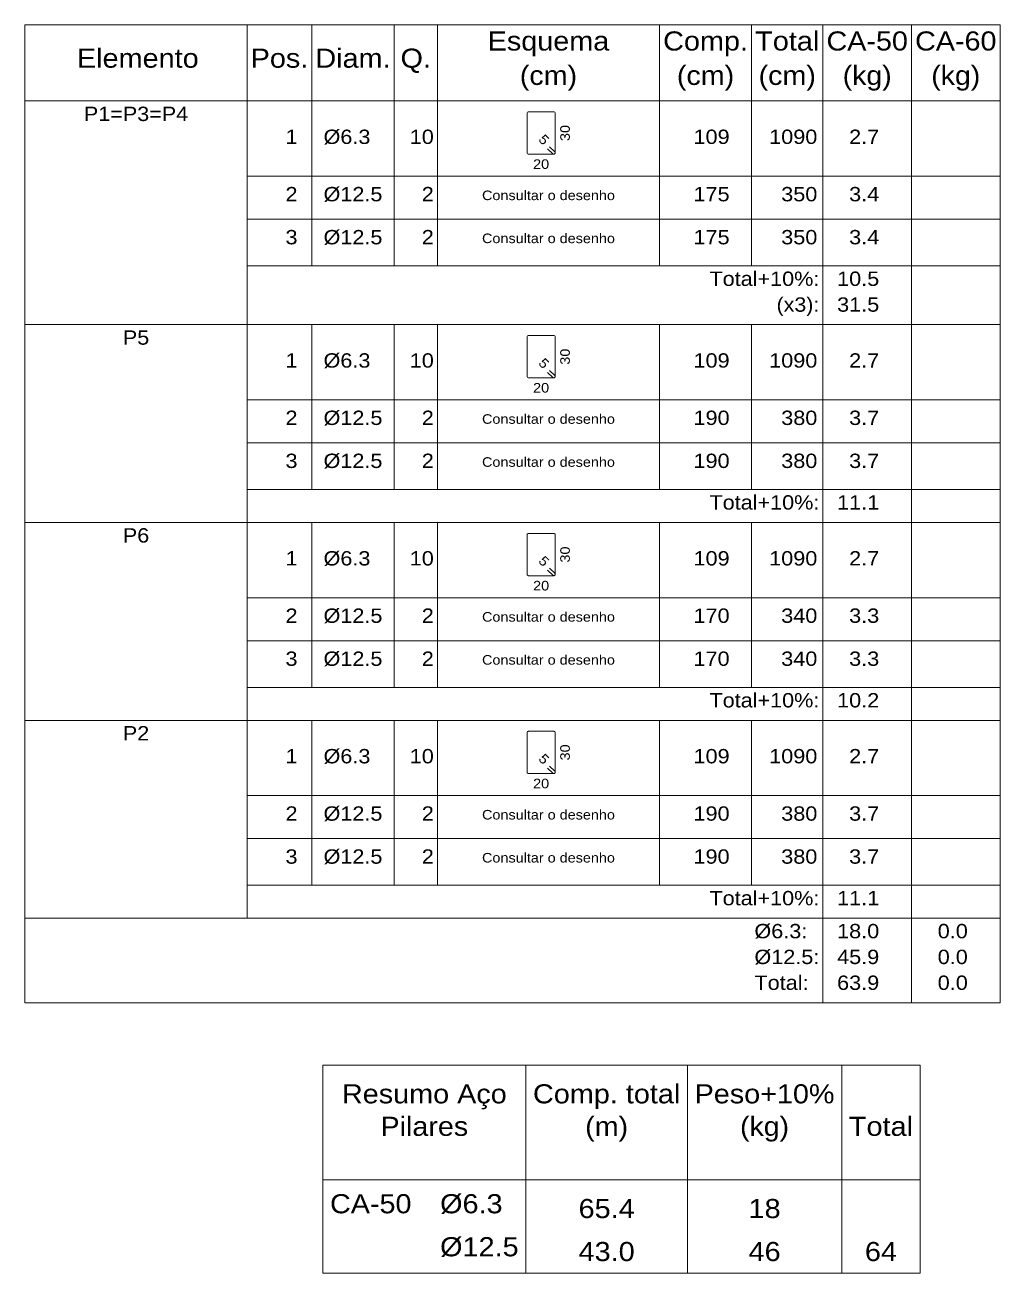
# Model space of a CAD drawing. Header units: inches. Extents: x -37 to 842, y -205 to 94.
# Drawn here: x 674.24 to 681.05, y 82.99 to 91.7 of the extents above; entities that cross this region are included whole.
import ezdxf
from ezdxf.enums import TextEntityAlignment as Align

# ---------------------------------------------------------------- set-up
doc = ezdxf.new("R2010")
doc.units = ezdxf.units.IN
doc.header["$MEASUREMENT"] = 0
for name, color, linetype, lineweight in [('DETALHES_TABELA', 202, 'Continuous', 9), ('TABELAS', 1, 'Continuous', 9), ('TEXTO_TABELAS', 1, 'Continuous', 0), ('TEXTOS_COTAS_DETALHES_TABELA', 1, 'Continuous', 0)]:
    doc.layers.add(name, color=color, linetype=linetype, lineweight=lineweight)
doc.styles.add('CYPETXT', font='arial.ttf', dxfattribs={"height": 0.2})

msp = doc.modelspace()

# ---------------------------------------------------------------- linework, layer by layer
at = {"layer": 'DETALHES_TABELA'}
for points in [[(677.8905, 90.8358), (677.9259, 90.8004), (677.9274, 90.7991), (677.9291, 90.7982), (677.931, 90.7976), (677.933, 90.7974), (677.9349, 90.7976), (677.9368, 90.7982), (677.9385, 90.7991), (677.94, 90.8004), (677.9413, 90.8019), (677.9422, 90.8036), (677.9428, 90.8055), (677.943, 90.8075), (677.943, 91.0829), (677.9422, 91.0867), (677.94, 91.09), (677.9368, 91.0921), (677.933, 91.0929), (677.7577, 91.0929), (677.7539, 91.0921), (677.7507, 91.09), (677.7485, 91.0867), (677.7477, 91.0829), (677.7477, 90.8075), (677.7485, 90.8036), (677.7507, 90.8004), (677.7539, 90.7982), (677.7577, 90.7974), (677.933, 90.7974), (677.9349, 90.7976), (677.9368, 90.7982), (677.9385, 90.7991), (677.94, 90.8004), (677.9413, 90.8019), (677.9422, 90.8036), (677.9428, 90.8055), (677.943, 90.8075), (677.9428, 90.8094), (677.9422, 90.8113), (677.9413, 90.813), (677.94, 90.8145), (677.9046, 90.85)], [(677.8905, 89.2758), (677.9259, 89.2404), (677.9274, 89.2391), (677.9291, 89.2382), (677.931, 89.2376), (677.933, 89.2374), (677.9349, 89.2376), (677.9368, 89.2382), (677.9385, 89.2391), (677.94, 89.2404), (677.9413, 89.2419), (677.9422, 89.2436), (677.9428, 89.2455), (677.943, 89.2475), (677.943, 89.5229), (677.9422, 89.5267), (677.94, 89.53), (677.9368, 89.5321), (677.933, 89.5329), (677.7577, 89.5329), (677.7539, 89.5321), (677.7507, 89.53), (677.7485, 89.5267), (677.7477, 89.5229), (677.7477, 89.2475), (677.7485, 89.2436), (677.7507, 89.2404), (677.7539, 89.2382), (677.7577, 89.2374), (677.933, 89.2374), (677.9349, 89.2376), (677.9368, 89.2382), (677.9385, 89.2391), (677.94, 89.2404), (677.9413, 89.2419), (677.9422, 89.2436), (677.9428, 89.2455), (677.943, 89.2475), (677.9428, 89.2494), (677.9422, 89.2513), (677.9413, 89.253), (677.94, 89.2545), (677.9046, 89.29)], [(677.8905, 87.8958), (677.9259, 87.8604), (677.9274, 87.8591), (677.9291, 87.8582), (677.931, 87.8576), (677.933, 87.8574), (677.9349, 87.8576), (677.9368, 87.8582), (677.9385, 87.8591), (677.94, 87.8604), (677.9413, 87.8619), (677.9422, 87.8636), (677.9428, 87.8655), (677.943, 87.8675), (677.943, 88.1429), (677.9422, 88.1467), (677.94, 88.15), (677.9368, 88.1521), (677.933, 88.1529), (677.7577, 88.1529), (677.7539, 88.1521), (677.7507, 88.15), (677.7485, 88.1467), (677.7477, 88.1429), (677.7477, 87.8675), (677.7485, 87.8636), (677.7507, 87.8604), (677.7539, 87.8582), (677.7577, 87.8574), (677.933, 87.8574), (677.9349, 87.8576), (677.9368, 87.8582), (677.9385, 87.8591), (677.94, 87.8604), (677.9413, 87.8619), (677.9422, 87.8636), (677.9428, 87.8655), (677.943, 87.8675), (677.9428, 87.8694), (677.9422, 87.8713), (677.9413, 87.873), (677.94, 87.8745), (677.9046, 87.91)], [(677.8905, 86.5158), (677.9259, 86.4804), (677.9274, 86.4791), (677.9291, 86.4782), (677.931, 86.4776), (677.933, 86.4774), (677.9349, 86.4776), (677.9368, 86.4782), (677.9385, 86.4791), (677.94, 86.4804), (677.9413, 86.4819), (677.9422, 86.4836), (677.9428, 86.4855), (677.943, 86.4875), (677.943, 86.7629), (677.9422, 86.7667), (677.94, 86.77), (677.9368, 86.7721), (677.933, 86.7729), (677.7577, 86.7729), (677.7539, 86.7721), (677.7507, 86.77), (677.7485, 86.7667), (677.7477, 86.7629), (677.7477, 86.4875), (677.7485, 86.4836), (677.7507, 86.4804), (677.7539, 86.4782), (677.7577, 86.4774), (677.933, 86.4774), (677.9349, 86.4776), (677.9368, 86.4782), (677.9385, 86.4791), (677.94, 86.4804), (677.9413, 86.4819), (677.9422, 86.4836), (677.9428, 86.4855), (677.943, 86.4875), (677.9428, 86.4894), (677.9422, 86.4913), (677.9413, 86.493), (677.94, 86.4945), (677.9046, 86.53)]]:
    msp.add_lwpolyline(points, dxfattribs=at)
at = {"layer": 'TABELAS'}
for p, q in [((674.2436, 91.1439), (674.2436, 91.6989)), ((674.2436, 91.6989), (681.0476, 91.6989)), ((675.7936, 91.1439), (675.7936, 91.6989)), ((676.2456, 91.1439), (676.2456, 91.6989)), ((676.8196, 91.1439), (676.8196, 91.6989)), ((677.1216, 91.1439), (677.1216, 91.6989)), ((678.6716, 91.1439), (678.6716, 91.6989)), ((679.3136, 91.1439), (679.3136, 91.6989)), ((679.8116, 91.1439), (679.8116, 91.6989)), ((680.4296, 91.1439), (680.4296, 91.6989)), ((681.0476, 91.1439), (681.0476, 91.6989)), ((674.2436, 91.1689), (681.0476, 91.1689)), ((674.2436, 89.6339), (674.2436, 91.1439)), ((675.7936, 89.6339), (675.7936, 91.1439)), ((676.2456, 90.0189), (676.2456, 91.1439)), ((676.8196, 90.0189), (676.8196, 91.1439)), ((677.1216, 90.0189), (677.1216, 91.1439)), ((678.6716, 90.0189), (678.6716, 91.1439)), ((679.3136, 90.0189), (679.3136, 91.1439)), ((679.8116, 89.6339), (679.8116, 91.1439)), ((680.4296, 89.6339), (680.4296, 91.1439)), ((681.0476, 89.6339), (681.0476, 91.1439)), ((675.7936, 90.0189), (681.0476, 90.0189)), ((674.2436, 89.5839), (674.2436, 89.6339)), ((674.2436, 89.6089), (681.0476, 89.6089)), ((674.2436, 88.2539), (674.2436, 89.5839)), ((675.7936, 89.5839), (675.7936, 89.6339)), ((675.7936, 88.2539), (675.7936, 89.5839)), ((676.2456, 89.5839), (676.2456, 89.6089)), ((676.2456, 88.4589), (676.2456, 89.5839)), ((676.8196, 89.5839), (676.8196, 89.6089)), ((676.8196, 88.4589), (676.8196, 89.5839)), ((677.1216, 89.5839), (677.1216, 89.6089)), ((677.1216, 88.4589), (677.1216, 89.5839)), ((678.6716, 89.5839), (678.6716, 89.6089)), ((678.6716, 88.4589), (678.6716, 89.5839)), ((679.3136, 89.5839), (679.3136, 89.6089)), ((679.3136, 88.4589), (679.3136, 89.5839)), ((679.8116, 89.5839), (679.8116, 89.6339)), ((679.8116, 88.2539), (679.8116, 89.5839)), ((680.4296, 89.5839), (680.4296, 89.6339)), ((680.4296, 88.2539), (680.4296, 89.5839)), ((681.0476, 89.5839), (681.0476, 89.6339)), ((681.0476, 88.2539), (681.0476, 89.5839)), ((675.7936, 88.4589), (681.0476, 88.4589)), ((674.2436, 88.2039), (674.2436, 88.2539)), ((674.2436, 88.2289), (681.0476, 88.2289)), ((674.2436, 86.8739), (674.2436, 88.2039)), ((675.7936, 88.2039), (675.7936, 88.2539)), ((675.7936, 86.8739), (675.7936, 88.2039)), ((676.2456, 88.2039), (676.2456, 88.2289)), ((676.2456, 87.0789), (676.2456, 88.2039)), ((676.8196, 88.2039), (676.8196, 88.2289)), ((676.8196, 87.0789), (676.8196, 88.2039)), ((677.1216, 88.2039), (677.1216, 88.2289)), ((677.1216, 87.0789), (677.1216, 88.2039)), ((678.6716, 88.2039), (678.6716, 88.2289)), ((678.6716, 87.0789), (678.6716, 88.2039)), ((679.3136, 88.2039), (679.3136, 88.2289)), ((679.3136, 87.0789), (679.3136, 88.2039)), ((679.8116, 88.2039), (679.8116, 88.2539)), ((679.8116, 86.8739), (679.8116, 88.2039)), ((680.4296, 88.2039), (680.4296, 88.2539)), ((680.4296, 86.8739), (680.4296, 88.2039)), ((681.0476, 88.2039), (681.0476, 88.2539)), ((681.0476, 86.8739), (681.0476, 88.2039)), ((675.7936, 87.0789), (681.0476, 87.0789)), ((674.2436, 86.8239), (674.2436, 86.8739)), ((674.2436, 86.8489), (681.0476, 86.8489)), ((674.2436, 85.4939), (674.2436, 86.8239)), ((675.7936, 86.8239), (675.7936, 86.8739)), ((675.7936, 85.4939), (675.7936, 86.8239)), ((676.2456, 86.8239), (676.2456, 86.8489)), ((676.2456, 85.6989), (676.2456, 86.8239)), ((676.8196, 86.8239), (676.8196, 86.8489)), ((676.8196, 85.6989), (676.8196, 86.8239)), ((677.1216, 86.8239), (677.1216, 86.8489)), ((677.1216, 85.6989), (677.1216, 86.8239)), ((678.6716, 86.8239), (678.6716, 86.8489)), ((678.6716, 85.6989), (678.6716, 86.8239)), ((679.3136, 86.8239), (679.3136, 86.8489)), ((679.3136, 85.6989), (679.3136, 86.8239)), ((679.8116, 86.8239), (679.8116, 86.8739)), ((679.8116, 85.4939), (679.8116, 86.8239)), ((680.4296, 86.8239), (680.4296, 86.8739)), ((680.4296, 85.4939), (680.4296, 86.8239)), ((681.0476, 86.8239), (681.0476, 86.8739)), ((681.0476, 85.4939), (681.0476, 86.8239)), ((675.7936, 85.6989), (681.0476, 85.6989)), ((674.2436, 85.4439), (674.2436, 85.4939)), ((675.7936, 85.4689), (675.7936, 85.4939)), ((679.8116, 85.4439), (679.8116, 85.4939)), ((680.4296, 85.4439), (680.4296, 85.4939)), ((681.0476, 85.4439), (681.0476, 85.4939)), ((674.2436, 85.4689), (681.0476, 85.4689)), ((674.2436, 85.2639), (674.2436, 85.4439)), ((679.8116, 85.2639), (679.8116, 85.4439)), ((680.4296, 85.2639), (680.4296, 85.4439)), ((681.0476, 85.2639), (681.0476, 85.4439)), ((674.2436, 85.0839), (674.2436, 85.2639)), ((679.8116, 85.0839), (679.8116, 85.2639)), ((680.4296, 85.0839), (680.4296, 85.2639)), ((681.0476, 85.0839), (681.0476, 85.2639)), ((674.2436, 84.8789), (674.2436, 85.0839)), ((679.8116, 84.8789), (679.8116, 85.0839)), ((680.4296, 84.8789), (680.4296, 85.0839)), ((681.0476, 84.8789), (681.0476, 85.0839)), ((674.2436, 84.8789), (681.0476, 84.8789)), ((677.7385, 82.994), (677.7385, 84.444)), ((678.8665, 82.994), (678.8665, 84.444)), ((679.9425, 82.994), (679.9425, 84.444)), ((676.3225, 83.644), (680.4905, 83.644))]:
    msp.add_line(p, q, dxfattribs=at)
msp.add_lwpolyline([(676.3225, 82.994), (680.4905, 82.994), (680.4905, 84.444), (676.3225, 84.444), (676.3225, 82.994)], close=True, dxfattribs=at)
at = {"layer": 'TEXTO_TABELAS'}
for p, q in [((675.7936, 90.6439), (681.0476, 90.6439)), ((675.7936, 90.3439), (681.0476, 90.3439)), ((675.7936, 89.0839), (681.0476, 89.0839)), ((675.7936, 88.7839), (681.0476, 88.7839)), ((675.7936, 87.7039), (681.0476, 87.7039)), ((675.7936, 87.4039), (681.0476, 87.4039)), ((675.7936, 86.3239), (681.0476, 86.3239)), ((675.7936, 86.0239), (681.0476, 86.0239))]:
    msp.add_line(p, q, dxfattribs=at)

# ---------------------------------------------------------------- texts
at = {"layer": 'TEXTO_TABELAS', "style": 'CYPETXT'}
for s, height, width, p, p2 in [('Esquema', 0.13333, 1.077642, (677.4726, 91.5206), (678.3206, 91.5206)), ('Comp.', 0.13333, 1.079085, (678.6966, 91.5206), (679.2886, 91.5206)), ('Total', 0.13333, 1.081871, (679.3386, 91.5206), (679.7866, 91.5206)), ('CA-50', 0.13333, 1.075824, (679.8366, 91.5206), (680.4046, 91.5206)), ('CA-60', 0.13333, 1.075824, (680.4546, 91.5206), (681.0226, 91.5206)), ('Elemento', 0.13333, 1.080184, (674.6061, 91.4006), (675.4561, 91.4006)), ('Pos.', 0.13333, 1.078572, (675.8186, 91.4006), (676.2206, 91.4006)), ('Diam.', 0.13333, 1.077296, (676.2706, 91.4006), (676.7946, 91.4006)), ('Q.', 0.13333, 1.078141, (676.8646, 91.4006), (677.0766, 91.4006)), ('(cm)', 0.13333, 1.074255, (677.6966, 91.2806), (678.0966, 91.2806)), ('(cm)', 0.13333, 1.074255, (678.7926, 91.2806), (679.1926, 91.2806)), ('(cm)', 0.13333, 1.074255, (679.3626, 91.2806), (679.7626, 91.2806)), ('(kg)', 0.13333, 1.066144, (679.9496, 91.2806), (680.2916, 91.2806)), ('(kg)', 0.13333, 1.066144, (680.5676, 91.2806), (680.9096, 91.2806)), ('P1=P3=P4', 0.1, 1.076527, (674.6549, 91.0289), (675.3824, 91.0289)), ('1', 0.1, 1.081159, (676.0616, 90.8689), (676.1456, 90.8689)), ('%%c6.3', 0.1, 1.079689, (676.3271, 90.8689), (676.6541, 90.8689)), ('10', 0.1, 1.081159, (676.9286, 90.8689), (677.0966, 90.8689)), ('109', 0.1, 1.081159, (678.9086, 90.8689), (679.1606, 90.8689)), ('1090', 0.1, 1.081159, (679.4366, 90.8689), (679.7726, 90.8689)), ('2.7', 0.1, 1.081349, (679.9946, 90.8689), (680.2046, 90.8689)), ('2', 0.1, 1.081159, (676.0616, 90.4689), (676.1456, 90.4689)), ('%%c12.5', 0.1, 1.079989, (676.3271, 90.4689), (676.7381, 90.4689)), ('2', 0.1, 1.081159, (677.0126, 90.4689), (677.0966, 90.4689)), ('Consultar o desenho', 0.066667, 1.078557, (677.4331, 90.4772), (678.3601, 90.4772)), ('175', 0.1, 1.081159, (678.9086, 90.4689), (679.1606, 90.4689)), ('350', 0.1, 1.081159, (679.5206, 90.4689), (679.7726, 90.4689)), ('3.4', 0.1, 1.081349, (679.9946, 90.4689), (680.2046, 90.4689)), ('3', 0.1, 1.081159, (676.0616, 90.1689), (676.1456, 90.1689)), ('%%c12.5', 0.1, 1.079989, (676.3271, 90.1689), (676.7381, 90.1689)), ('2', 0.1, 1.081159, (677.0126, 90.1689), (677.0966, 90.1689)), ('350', 0.1, 1.081159, (679.5206, 90.1689), (679.7726, 90.1689)), ('3.4', 0.1, 1.081349, (679.9946, 90.1689), (680.2046, 90.1689)), ('Consultar o desenho', 0.066667, 1.078557, (677.4331, 90.1772), (678.3601, 90.1772)), ('175', 0.1, 1.081159, (678.9086, 90.1689), (679.1606, 90.1689)), ('Total+10%:', 0.1, 1.078707, (679.0201, 89.8789), (679.7866, 89.8789)), ('10.5', 0.1, 1.081295, (679.9106, 89.8789), (680.2046, 89.8789)), ('(x3):', 0.1, 1.068362, (679.4881, 89.6989), (679.7866, 89.6989)), ('31.5', 0.1, 1.081295, (679.9106, 89.6989), (680.2046, 89.6989)), ('P5', 0.1, 1.079749, (674.9264, 89.4689), (675.1109, 89.4689)), ('1', 0.1, 1.081159, (676.0616, 89.3089), (676.1456, 89.3089)), ('%%c6.3', 0.1, 1.079689, (676.3271, 89.3089), (676.6541, 89.3089)), ('10', 0.1, 1.081159, (676.9286, 89.3089), (677.0966, 89.3089)), ('109', 0.1, 1.081159, (678.9086, 89.3089), (679.1606, 89.3089)), ('1090', 0.1, 1.081159, (679.4366, 89.3089), (679.7726, 89.3089)), ('2.7', 0.1, 1.081349, (679.9946, 89.3089), (680.2046, 89.3089)), ('2', 0.1, 1.081159, (676.0616, 88.9089), (676.1456, 88.9089)), ('%%c12.5', 0.1, 1.079989, (676.3271, 88.9089), (676.7381, 88.9089)), ('2', 0.1, 1.081159, (677.0126, 88.9089), (677.0966, 88.9089)), ('Consultar o desenho', 0.066667, 1.078557, (677.4331, 88.9172), (678.3601, 88.9172)), ('190', 0.1, 1.081159, (678.9086, 88.9089), (679.1606, 88.9089)), ('380', 0.1, 1.081159, (679.5206, 88.9089), (679.7726, 88.9089)), ('3.7', 0.1, 1.081349, (679.9946, 88.9089), (680.2046, 88.9089)), ('3', 0.1, 1.081159, (676.0616, 88.6089), (676.1456, 88.6089)), ('%%c12.5', 0.1, 1.079989, (676.3271, 88.6089), (676.7381, 88.6089)), ('2', 0.1, 1.081159, (677.0126, 88.6089), (677.0966, 88.6089)), ('190', 0.1, 1.081159, (678.9086, 88.6089), (679.1606, 88.6089)), ('380', 0.1, 1.081159, (679.5206, 88.6089), (679.7726, 88.6089)), ('3.7', 0.1, 1.081349, (679.9946, 88.6089), (680.2046, 88.6089)), ('Consultar o desenho', 0.066667, 1.078557, (677.4331, 88.6172), (678.3601, 88.6172)), ('Total+10%:', 0.1, 1.078707, (679.0201, 88.3189), (679.7866, 88.3189)), ('11.1', 0.1, 1.081295, (679.9106, 88.3189), (680.2046, 88.3189)), ('P6', 0.1, 1.079749, (674.9264, 88.0889), (675.1109, 88.0889)), ('1', 0.1, 1.081159, (676.0616, 87.9289), (676.1456, 87.9289)), ('%%c6.3', 0.1, 1.079689, (676.3271, 87.9289), (676.6541, 87.9289)), ('10', 0.1, 1.081159, (676.9286, 87.9289), (677.0966, 87.9289)), ('109', 0.1, 1.081159, (678.9086, 87.9289), (679.1606, 87.9289)), ('1090', 0.1, 1.081159, (679.4366, 87.9289), (679.7726, 87.9289)), ('2.7', 0.1, 1.081349, (679.9946, 87.9289), (680.2046, 87.9289)), ('2', 0.1, 1.081159, (676.0616, 87.5289), (676.1456, 87.5289)), ('%%c12.5', 0.1, 1.079989, (676.3271, 87.5289), (676.7381, 87.5289)), ('2', 0.1, 1.081159, (677.0126, 87.5289), (677.0966, 87.5289)), ('Consultar o desenho', 0.066667, 1.078557, (677.4331, 87.5372), (678.3601, 87.5372)), ('170', 0.1, 1.081159, (678.9086, 87.5289), (679.1606, 87.5289)), ('340', 0.1, 1.081159, (679.5206, 87.5289), (679.7726, 87.5289)), ('3.3', 0.1, 1.081349, (679.9946, 87.5289), (680.2046, 87.5289)), ('3', 0.1, 1.081159, (676.0616, 87.2289), (676.1456, 87.2289)), ('%%c12.5', 0.1, 1.079989, (676.3271, 87.2289), (676.7381, 87.2289)), ('2', 0.1, 1.081159, (677.0126, 87.2289), (677.0966, 87.2289)), ('170', 0.1, 1.081159, (678.9086, 87.2289), (679.1606, 87.2289)), ('340', 0.1, 1.081159, (679.5206, 87.2289), (679.7726, 87.2289)), ('3.3', 0.1, 1.081349, (679.9946, 87.2289), (680.2046, 87.2289)), ('Consultar o desenho', 0.066667, 1.078557, (677.4331, 87.2372), (678.3601, 87.2372)), ('Total+10%:', 0.1, 1.078707, (679.0201, 86.9389), (679.7866, 86.9389)), ('10.2', 0.1, 1.081295, (679.9106, 86.9389), (680.2046, 86.9389)), ('P2', 0.1, 1.079749, (674.9264, 86.7089), (675.1109, 86.7089)), ('1', 0.1, 1.081159, (676.0616, 86.5489), (676.1456, 86.5489)), ('%%c6.3', 0.1, 1.079689, (676.3271, 86.5489), (676.6541, 86.5489)), ('10', 0.1, 1.081159, (676.9286, 86.5489), (677.0966, 86.5489)), ('109', 0.1, 1.081159, (678.9086, 86.5489), (679.1606, 86.5489)), ('1090', 0.1, 1.081159, (679.4366, 86.5489), (679.7726, 86.5489)), ('2.7', 0.1, 1.081349, (679.9946, 86.5489), (680.2046, 86.5489)), ('2', 0.1, 1.081159, (676.0616, 86.1489), (676.1456, 86.1489)), ('%%c12.5', 0.1, 1.079989, (676.3271, 86.1489), (676.7381, 86.1489)), ('2', 0.1, 1.081159, (677.0126, 86.1489), (677.0966, 86.1489)), ('Consultar o desenho', 0.066667, 1.078557, (677.4331, 86.1572), (678.3601, 86.1572)), ('190', 0.1, 1.081159, (678.9086, 86.1489), (679.1606, 86.1489)), ('380', 0.1, 1.081159, (679.5206, 86.1489), (679.7726, 86.1489)), ('3.7', 0.1, 1.081349, (679.9946, 86.1489), (680.2046, 86.1489)), ('3', 0.1, 1.081159, (676.0616, 85.8489), (676.1456, 85.8489)), ('%%c12.5', 0.1, 1.079989, (676.3271, 85.8489), (676.7381, 85.8489)), ('2', 0.1, 1.081159, (677.0126, 85.8489), (677.0966, 85.8489)), ('Consultar o desenho', 0.066667, 1.078557, (677.4331, 85.8572), (678.3601, 85.8572)), ('190', 0.1, 1.081159, (678.9086, 85.8489), (679.1606, 85.8489)), ('380', 0.1, 1.081159, (679.5206, 85.8489), (679.7726, 85.8489)), ('3.7', 0.1, 1.081349, (679.9946, 85.8489), (680.2046, 85.8489)), ('Total+10%:', 0.1, 1.078707, (679.0201, 85.5589), (679.7866, 85.5589)), ('11.1', 0.1, 1.081295, (679.9106, 85.5589), (680.2046, 85.5589)), ('%%c6.3:', 0.1, 1.079964, (679.3336, 85.3289), (679.7026, 85.3289)), ('18.0', 0.1, 1.081295, (679.9106, 85.3289), (680.2046, 85.3289)), ('0.0', 0.1, 1.081349, (680.6126, 85.3289), (680.8226, 85.3289)), ('%%c12.5:', 0.1, 1.080185, (679.3336, 85.1489), (679.7866, 85.1489)), ('45.9', 0.1, 1.081295, (679.9106, 85.1489), (680.2046, 85.1489)), ('0.0', 0.1, 1.081349, (680.6126, 85.1489), (680.8226, 85.1489)), ('Total:', 0.1, 1.081898, (679.3336, 84.9689), (679.7116, 84.9689)), ('63.9', 0.1, 1.081295, (679.9106, 84.9689), (680.2046, 84.9689)), ('0.0', 0.1, 1.081349, (680.6126, 84.9689), (680.8226, 84.9689)), ('Resumo Aço', 0.13333, 1.078493, (676.4555, 84.1773), (677.6055, 84.1773)), ('Comp. total', 0.133333, 1.079341, (677.7885, 84.1773), (678.8165, 84.1773)), ('Peso+10%', 0.13333, 1.077097, (678.9165, 84.1773), (679.8925, 84.1773)), ('Pilares', 0.13333, 1.074911, (676.7245, 83.9507), (677.3365, 83.9507)), ('(m)', 0.13333, 1.07443, (678.1525, 83.9507), (678.4525, 83.9507)), ('(kg)', 0.13333, 1.066144, (679.2335, 83.9507), (679.5755, 83.9507)), ('Total', 0.13333, 1.081871, (679.9925, 83.9507), (680.4405, 83.9507)), ('CA-50', 0.13333, 1.075824, (676.3725, 83.4107), (676.9405, 83.4107)), ('%%c6.3', 0.13333, 1.079689, (677.1405, 83.4107), (677.5765, 83.4107)), ('65.4', 0.13333, 1.081295, (678.1065, 83.3773), (678.4985, 83.3773)), ('18', 0.13333, 1.081159, (679.2925, 83.3773), (679.5165, 83.3773)), ('%%c12.5', 0.13333, 1.079989, (677.1405, 83.1107), (677.6885, 83.1107)), ('43.0', 0.13333, 1.081295, (678.1065, 83.0773), (678.4985, 83.0773)), ('46', 0.13333, 1.081159, (679.2925, 83.0773), (679.5165, 83.0773)), ('64', 0.13333, 1.081159, (680.1045, 83.0773), (680.3285, 83.0773))]:
    msp.add_text(s, height=height, dxfattribs=dict(at, width=width)).set_placement(p, p2, align=Align.FIT)
at = {"layer": 'TEXTOS_COTAS_DETALHES_TABELA', "style": 'CYPETXT', "width": 1.081159}
for s, height, rotation, p, p2 in [('30', 0.06667, 90, (678.0455, 90.8892), (678.0455, 91.0012)), ('5', 0.0667, 315, (677.8217, 90.8952), (677.8613, 90.8556)), ('30', 0.06667, 90, (678.0455, 89.3292), (678.0455, 89.4412)), ('5', 0.0667, 315, (677.8217, 89.3352), (677.8613, 89.2956)), ('30', 0.06667, 90, (678.0455, 87.9492), (678.0455, 88.0612)), ('5', 0.0667, 315, (677.8217, 87.9552), (677.8613, 87.9156)), ('5', 0.0667, 315, (677.8217, 86.5752), (677.8613, 86.5356)), ('30', 0.06667, 90, (678.0455, 86.5692), (678.0455, 86.6812))]:
    msp.add_text(s, height=height, rotation=rotation, dxfattribs=at).set_placement(p, p2, align=Align.FIT)
for p, p2 in [((677.7893, 90.6949), (677.9013, 90.6949)), ((677.7893, 89.1349), (677.9013, 89.1349)), ((677.7893, 87.7549), (677.9013, 87.7549)), ((677.7893, 86.3749), (677.9013, 86.3749))]:
    msp.add_text('20', height=0.06667, dxfattribs=at).set_placement(p, p2, align=Align.FIT)

doc.saveas('drawing.dxf')
